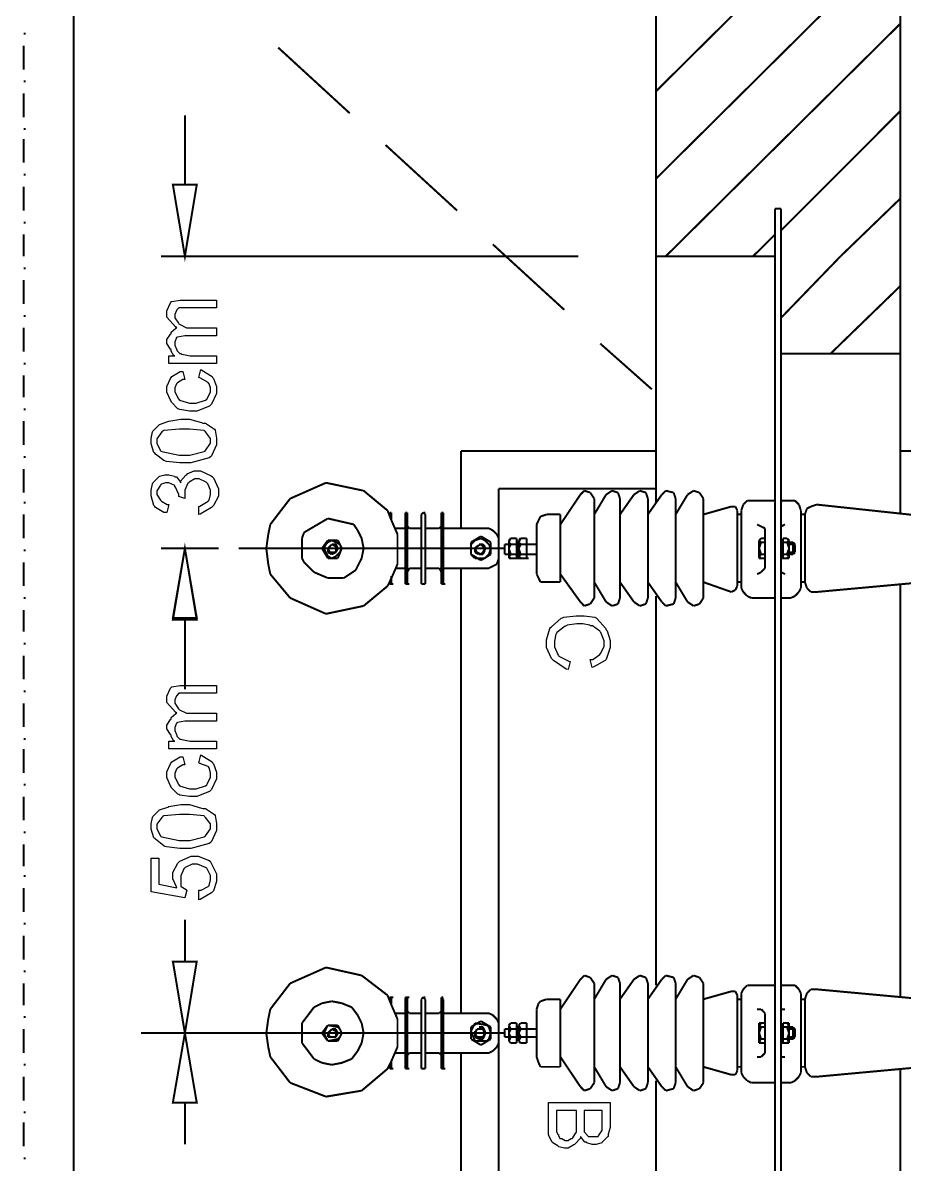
# Model space of a CAD drawing. Header units: metres. Extents: x 3290 to 4536, y 1562 to 1983.
# Drawn here: x 4113.22 to 4124.91, y 1714.1 to 1729.22 of the extents above; entities that cross this region are included whole.
import ezdxf

# ---------------------------------------------------------------- set-up
doc = ezdxf.new("R2010")
doc.units = ezdxf.units.M
for name, color, linetype in [('C00-00-00-BLACK', 7, 'Continuous'), ('C00-00-FF', 5, 'Continuous'), ('C00-7E-FF', 150, 'Continuous'), ('CFF-00-00', 1, 'Continuous'), ('CFF-7E-00', 30, 'Continuous')]:
    doc.layers.add(name, color=color, linetype=linetype)

msp = doc.modelspace()

# ---------------------------------------------------------------- linework, layer by layer
at = {"layer": 'C00-00-00-BLACK', "const_width": 0.0263}
for points in [[(4113.897, 1667.761), (4113.897, 1743.505)], [(4121.616, 1722.865), (4121.616, 1735.792)], [(4124.854, 1732.554), (4124.854, 1722.734)], [(4121.616, 1728.315), (4124.854, 1731.527)], [(4121.616, 1727.156), (4124.854, 1730.369)], [(4121.747, 1726.13), (4124.854, 1729.21)], [(4113.238, 1729.079), (4113.264, 1729.079)], [(4113.238, 1728.604), (4113.238, 1728.921)], [(4113.238, 1728.446), (4113.264, 1728.446)], [(4113.238, 1727.973), (4113.238, 1728.288)], [(4123.275, 1726.473), (4124.854, 1728.052)], [(4113.238, 1727.815), (4113.264, 1727.815)], [(4113.238, 1727.368), (4113.238, 1727.684)], [(4113.238, 1727.209), (4113.264, 1727.209)], [(4113.238, 1726.735), (4113.238, 1727.051)], [(4124.064, 1726.13), (4124.854, 1726.893)], [(4123.196, 1726.761), (4123.196, 1704.884)], [(4123.196, 1726.761), (4123.275, 1726.761)], [(4123.275, 1726.761), (4123.275, 1704.884)], [(4113.238, 1726.577), (4113.264, 1726.577)], [(4113.238, 1726.13), (4113.238, 1726.42)], [(4122.905, 1726.13), (4123.196, 1726.42)], [(4121.616, 1726.13), (4123.196, 1726.13)], [(4123.275, 1725.314), (4124.064, 1726.13)], [(4113.238, 1725.971), (4113.264, 1725.971)], [(4113.238, 1725.498), (4113.238, 1725.814)], [(4123.932, 1724.84), (4124.854, 1725.734)], [(4113.238, 1725.34), (4113.264, 1725.34)], [(4113.238, 1724.867), (4113.238, 1725.182)], [(4124.854, 1724.84), (4123.275, 1724.84)], [(4113.238, 1724.707), (4113.264, 1724.707)], [(4113.238, 1724.26), (4113.238, 1724.55)], [(4113.238, 1724.103), (4113.264, 1724.103)], [(4113.238, 1723.629), (4113.238, 1723.945)], [(4121.616, 1723.549), (4119.034, 1723.549)], [(4119.034, 1722.524), (4119.034, 1723.549)], [(4125.408, 1723.549), (4124.854, 1723.549)], [(4113.238, 1723.47), (4113.264, 1723.47)], [(4113.238, 1722.997), (4113.238, 1723.312)], [(4117.243, 1723.128), (4116.768, 1722.918)], [(4117.742, 1723.023), (4117.243, 1723.128)], [(4119.533, 1708.597), (4119.533, 1723.049)], [(4121.616, 1723.049), (4119.533, 1723.049)], [(4116.768, 1722.918), (4116.505, 1722.576)], [(4118.059, 1722.76), (4117.742, 1723.023)], [(4120.615, 1722.971), (4120.35, 1722.576)], [(4120.667, 1723.023), (4120.615, 1722.971)], [(4120.746, 1722.997), (4120.667, 1723.023)], [(4120.799, 1722.918), (4120.746, 1722.997)], [(4120.956, 1722.971), (4120.799, 1722.708)], [(4120.799, 1721.602), (4120.799, 1722.918)], [(4121.035, 1723.023), (4120.956, 1722.971)], [(4121.114, 1722.997), (4121.035, 1723.023)], [(4121.14, 1722.918), (4121.114, 1722.997)], [(4121.325, 1722.971), (4121.14, 1722.708)], [(4121.14, 1721.602), (4121.14, 1722.918)], [(4121.403, 1723.023), (4121.325, 1722.971)], [(4121.484, 1722.997), (4121.403, 1723.023)], [(4121.51, 1722.918), (4121.484, 1722.997)], [(4121.694, 1722.971), (4121.51, 1722.708)], [(4121.51, 1721.602), (4121.51, 1722.918)], [(4121.747, 1723.023), (4121.694, 1722.971)], [(4121.852, 1722.997), (4121.747, 1723.023)], [(4121.878, 1722.918), (4121.852, 1722.997)], [(4122.036, 1722.971), (4121.878, 1722.708)], [(4121.878, 1721.602), (4121.878, 1722.918)], [(4122.115, 1723.023), (4122.036, 1722.971)], [(4122.194, 1722.997), (4122.115, 1723.023)], [(4122.246, 1722.918), (4122.194, 1722.997)], [(4122.246, 1721.602), (4122.246, 1722.918)], [(4113.238, 1722.865), (4113.264, 1722.865)], [(4118.111, 1722.629), (4118.059, 1722.76)], [(4122.246, 1722.708), (4122.616, 1722.813)], [(4122.669, 1722.813), (4122.616, 1722.813)], [(4122.695, 1722.76), (4122.669, 1722.813)], [(4122.695, 1721.759), (4122.695, 1722.76)], [(4122.774, 1722.839), (4122.748, 1722.76)], [(4122.748, 1721.733), (4122.748, 1722.76)], [(4122.827, 1722.892), (4122.774, 1722.839)], [(4122.879, 1722.892), (4122.827, 1722.892)], [(4122.879, 1722.892), (4123.196, 1722.892)], [(4123.275, 1722.892), (4123.407, 1722.892)], [(4123.459, 1722.892), (4123.407, 1722.892)], [(4123.512, 1722.839), (4123.459, 1722.892)], [(4123.538, 1722.76), (4123.512, 1722.839)], [(4123.538, 1721.733), (4123.538, 1722.76)], [(4123.617, 1722.786), (4123.591, 1722.708)], [(4123.67, 1722.813), (4123.617, 1722.786)], [(4123.748, 1722.839), (4123.67, 1722.813)], [(4125.461, 1722.655), (4123.748, 1722.839)], [(4113.238, 1722.392), (4113.238, 1722.708)], [(4117.268, 1722.655), (4116.953, 1722.47)], [(4117.611, 1722.576), (4117.268, 1722.655)], [(4118.111, 1722.734), (4118.086, 1722.734)], [(4118.086, 1722.734), (4118.086, 1722.708)], [(4118.086, 1722.708), (4118.086, 1722.681)], [(4118.111, 1722.708), (4118.111, 1722.734)], [(4118.111, 1722.708), (4118.111, 1722.629)], [(4118.191, 1722.445), (4118.111, 1722.629)], [(4118.322, 1722.734), (4118.296, 1722.734)], [(4118.296, 1722.734), (4118.296, 1722.708)], [(4118.296, 1722.708), (4118.296, 1721.786)], [(4118.322, 1722.708), (4118.322, 1722.734)], [(4118.322, 1722.708), (4118.322, 1721.786)], [(4118.533, 1722.734), (4118.506, 1722.708)], [(4118.506, 1722.708), (4118.506, 1721.786)], [(4118.559, 1722.708), (4118.533, 1722.734)], [(4118.533, 1722.734), (4118.559, 1722.734)], [(4118.559, 1722.708), (4118.559, 1721.786)], [(4118.797, 1722.734), (4118.771, 1722.734)], [(4118.771, 1722.734), (4118.771, 1722.708)], [(4118.771, 1722.708), (4118.771, 1721.786)], [(4118.797, 1722.708), (4118.797, 1722.734)], [(4118.797, 1722.708), (4118.797, 1721.786)], [(4120.061, 1722.629), (4120.035, 1722.576)], [(4120.087, 1722.681), (4120.061, 1722.629)], [(4120.166, 1722.708), (4120.087, 1722.681)], [(4120.35, 1722.708), (4120.166, 1722.708)], [(4120.35, 1721.811), (4120.35, 1722.708)], [(4122.748, 1722.708), (4122.695, 1722.708)], [(4123.591, 1722.708), (4123.538, 1722.708)], [(4123.591, 1721.811), (4123.591, 1722.708)], [(4116.478, 1722.445), (4116.452, 1722.259)], [(4116.505, 1722.576), (4116.478, 1722.445)], [(4116.953, 1722.47), (4116.925, 1722.392)], [(4117.663, 1722.497), (4117.611, 1722.576)], [(4117.716, 1722.392), (4117.663, 1722.497)], [(4118.165, 1722.524), (4118.296, 1722.524)], [(4118.191, 1722.259), (4118.191, 1722.445)], [(4118.296, 1722.524), (4118.296, 1722.549)], [(4118.322, 1722.549), (4118.349, 1722.524)], [(4118.349, 1722.524), (4118.48, 1722.524)], [(4118.48, 1722.524), (4118.506, 1722.524)], [(4118.506, 1722.524), (4118.506, 1722.549)], [(4118.559, 1722.549), (4118.559, 1722.524)], [(4118.559, 1722.524), (4118.585, 1722.524)], [(4118.585, 1722.524), (4118.717, 1722.524)], [(4118.717, 1722.524), (4118.745, 1722.524)], [(4118.745, 1722.524), (4118.771, 1722.549)], [(4118.797, 1722.549), (4118.797, 1722.524)], [(4118.797, 1722.524), (4119.402, 1722.524)], [(4119.454, 1722.497), (4119.402, 1722.524)], [(4119.507, 1722.445), (4119.454, 1722.497)], [(4119.533, 1722.392), (4119.507, 1722.445)], [(4120.035, 1721.917), (4120.035, 1722.576)], [(4123.011, 1722.549), (4122.958, 1722.576)], [(4123.063, 1722.524), (4123.011, 1722.549)], [(4123.063, 1722.445), (4123.063, 1722.524)], [(4123.063, 1722.445), (4123.063, 1722.049)], [(4123.328, 1722.576), (4123.275, 1722.549)], [(4116.925, 1722.392), (4116.925, 1722.259)], [(4117.268, 1722.365), (4117.19, 1722.259)], [(4117.243, 1722.313), (4117.216, 1722.259)], [(4117.268, 1722.34), (4117.243, 1722.313)], [(4117.321, 1722.365), (4117.268, 1722.34)], [(4117.4, 1722.365), (4117.268, 1722.365)], [(4117.321, 1722.313), (4117.295, 1722.285)], [(4117.374, 1722.34), (4117.321, 1722.365)], [(4117.374, 1722.313), (4117.321, 1722.313)], [(4117.374, 1722.285), (4117.321, 1722.313)], [(4117.427, 1722.313), (4117.374, 1722.34)], [(4117.4, 1722.259), (4117.374, 1722.313)], [(4117.453, 1722.259), (4117.4, 1722.365)], [(4117.453, 1722.259), (4117.427, 1722.313)], [(4117.742, 1722.259), (4117.716, 1722.392)], [(4119.297, 1722.419), (4119.165, 1722.34)], [(4119.218, 1722.365), (4119.165, 1722.313)], [(4119.165, 1722.34), (4119.165, 1722.18)], [(4119.165, 1722.313), (4119.165, 1722.259)], [(4119.297, 1722.392), (4119.218, 1722.365)], [(4119.297, 1722.313), (4119.244, 1722.285)], [(4119.323, 1722.313), (4119.27, 1722.313)], [(4119.428, 1722.34), (4119.297, 1722.419)], [(4119.349, 1722.365), (4119.297, 1722.392)], [(4119.323, 1722.285), (4119.297, 1722.313)], [(4119.349, 1722.285), (4119.323, 1722.313)], [(4119.402, 1722.313), (4119.349, 1722.365)], [(4119.428, 1722.259), (4119.402, 1722.313)], [(4119.428, 1722.18), (4119.428, 1722.34)], [(4119.533, 1722.392), (4119.533, 1722.127)], [(4119.667, 1722.313), (4119.612, 1722.313)], [(4119.612, 1722.18), (4119.612, 1722.313)], [(4119.612, 1722.18), (4119.612, 1722.313)], [(4119.692, 1722.392), (4119.667, 1722.34)], [(4119.692, 1722.392), (4119.667, 1722.365)], [(4119.667, 1722.365), (4119.667, 1722.127)], [(4119.667, 1722.34), (4119.692, 1722.313)], [(4119.692, 1722.313), (4119.667, 1722.259)], [(4119.692, 1722.392), (4119.772, 1722.392)], [(4119.772, 1722.313), (4119.692, 1722.313)], [(4119.772, 1722.34), (4119.772, 1722.392)], [(4119.772, 1722.392), (4119.772, 1722.365)], [(4119.772, 1722.365), (4119.772, 1722.127)], [(4119.772, 1722.313), (4119.772, 1722.34)], [(4119.798, 1722.313), (4119.772, 1722.313)], [(4119.772, 1722.259), (4119.772, 1722.313)], [(4119.824, 1722.392), (4119.798, 1722.34)], [(4119.824, 1722.392), (4119.798, 1722.365)], [(4119.798, 1722.365), (4119.798, 1722.127)], [(4119.798, 1722.34), (4119.824, 1722.313)], [(4119.824, 1722.313), (4119.798, 1722.259)], [(4119.824, 1722.392), (4119.903, 1722.392)], [(4119.903, 1722.313), (4119.824, 1722.313)], [(4119.903, 1722.34), (4119.903, 1722.392)], [(4119.903, 1722.392), (4119.903, 1722.365)], [(4119.903, 1722.365), (4119.903, 1722.127)], [(4119.903, 1722.313), (4119.903, 1722.34)], [(4119.903, 1722.259), (4119.903, 1722.313)], [(4120.035, 1722.313), (4119.903, 1722.313)], [(4122.984, 1722.365), (4123.011, 1722.392)], [(4123.011, 1722.392), (4122.984, 1722.365)], [(4122.984, 1722.365), (4122.984, 1722.127)], [(4122.984, 1722.365), (4123.011, 1722.34)], [(4123.011, 1722.34), (4122.984, 1722.259)], [(4123.011, 1722.392), (4123.063, 1722.392)], [(4123.011, 1722.34), (4123.063, 1722.34)], [(4123.275, 1722.365), (4123.302, 1722.365)], [(4123.302, 1722.365), (4123.302, 1722.392)], [(4123.354, 1722.392), (4123.302, 1722.392)], [(4123.302, 1722.392), (4123.302, 1722.365)], [(4123.302, 1722.127), (4123.302, 1722.365)], [(4123.302, 1722.365), (4123.302, 1722.34)], [(4123.302, 1722.34), (4123.302, 1722.259)], [(4123.302, 1722.34), (4123.354, 1722.34)], [(4123.381, 1722.365), (4123.354, 1722.392)], [(4123.381, 1722.365), (4123.354, 1722.392)], [(4123.354, 1722.34), (4123.381, 1722.365)], [(4123.381, 1722.259), (4123.354, 1722.34)], [(4123.381, 1722.127), (4123.381, 1722.365)], [(4123.433, 1722.34), (4123.381, 1722.34)], [(4123.381, 1722.313), (4123.433, 1722.313)], [(4123.433, 1722.34), (4123.433, 1722.18)], [(4123.459, 1722.313), (4123.433, 1722.34)], [(4123.459, 1722.313), (4123.459, 1722.206)], [(4113.238, 1722.232), (4113.264, 1722.232)], [(4116.452, 1722.259), (4116.478, 1722.049)], [(4116.925, 1722.259), (4116.925, 1722.127)], [(4117.19, 1722.259), (4117.268, 1722.127)], [(4117.216, 1722.259), (4117.243, 1722.206)], [(4117.243, 1722.206), (4117.268, 1722.154)], [(4117.295, 1722.285), (4117.268, 1722.259)], [(4117.268, 1722.259), (4117.268, 1722.206)], [(4117.268, 1722.259), (4117.295, 1722.206)], [(4117.268, 1722.206), (4117.321, 1722.18)], [(4117.268, 1722.154), (4117.321, 1722.127)], [(4117.295, 1722.206), (4117.321, 1722.206)], [(4117.321, 1722.18), (4117.374, 1722.206)], [(4117.321, 1722.206), (4117.374, 1722.206)], [(4117.321, 1722.127), (4117.374, 1722.154)], [(4117.374, 1722.259), (4117.374, 1722.285)], [(4117.374, 1722.206), (4117.4, 1722.259)], [(4117.374, 1722.206), (4117.374, 1722.259)], [(4117.374, 1722.154), (4117.427, 1722.206)], [(4117.4, 1722.127), (4117.453, 1722.259)], [(4117.427, 1722.206), (4117.453, 1722.259)], [(4117.716, 1722.127), (4117.742, 1722.259)], [(4118.191, 1722.049), (4118.191, 1722.259)], [(4119.165, 1722.259), (4119.165, 1722.18)], [(4119.165, 1722.18), (4119.218, 1722.127)], [(4119.165, 1722.18), (4119.297, 1722.101)], [(4119.244, 1722.285), (4119.218, 1722.259)], [(4119.218, 1722.259), (4119.218, 1722.206)], [(4119.218, 1722.259), (4119.244, 1722.206)], [(4119.218, 1722.206), (4119.27, 1722.18)], [(4119.244, 1722.206), (4119.297, 1722.18)], [(4119.27, 1722.18), (4119.323, 1722.18)], [(4119.297, 1722.18), (4119.323, 1722.206)], [(4119.297, 1722.101), (4119.428, 1722.18)], [(4119.349, 1722.259), (4119.323, 1722.285)], [(4119.323, 1722.206), (4119.349, 1722.259)], [(4119.323, 1722.18), (4119.349, 1722.232)], [(4119.349, 1722.232), (4119.349, 1722.285)], [(4119.349, 1722.127), (4119.402, 1722.18)], [(4119.402, 1722.18), (4119.428, 1722.259)], [(4119.667, 1722.18), (4119.612, 1722.18)], [(4119.667, 1722.259), (4119.692, 1722.18)], [(4119.692, 1722.18), (4119.667, 1722.154)], [(4119.667, 1722.154), (4119.692, 1722.127)], [(4119.772, 1722.18), (4119.692, 1722.18)], [(4119.772, 1722.18), (4119.772, 1722.259)], [(4119.772, 1722.154), (4119.772, 1722.18)], [(4119.798, 1722.18), (4119.772, 1722.18)], [(4119.772, 1722.127), (4119.772, 1722.154)], [(4119.798, 1722.259), (4119.824, 1722.18)], [(4119.824, 1722.18), (4119.798, 1722.154)], [(4119.798, 1722.154), (4119.824, 1722.127)], [(4119.824, 1722.18), (4119.903, 1722.18)], [(4119.903, 1722.18), (4119.903, 1722.259)], [(4119.903, 1722.154), (4119.903, 1722.18)], [(4120.035, 1722.18), (4119.903, 1722.18)], [(4119.903, 1722.127), (4119.903, 1722.154)], [(4122.984, 1722.259), (4123.011, 1722.18)], [(4123.011, 1722.18), (4122.984, 1722.154)], [(4122.984, 1722.154), (4123.011, 1722.127)], [(4123.011, 1722.18), (4123.063, 1722.18)], [(4123.302, 1722.259), (4123.302, 1722.18)], [(4123.302, 1722.18), (4123.302, 1722.154)], [(4123.302, 1722.18), (4123.354, 1722.18)], [(4123.302, 1722.154), (4123.302, 1722.127)], [(4123.354, 1722.18), (4123.381, 1722.259)], [(4123.381, 1722.154), (4123.354, 1722.18)], [(4123.354, 1722.127), (4123.381, 1722.154)], [(4123.381, 1722.206), (4123.433, 1722.206)], [(4123.381, 1722.18), (4123.433, 1722.18)], [(4123.433, 1722.18), (4123.459, 1722.206)], [(4113.238, 1721.759), (4113.238, 1722.075)], [(4116.478, 1722.049), (4116.505, 1721.917)], [(4116.925, 1722.127), (4116.953, 1722.075)], [(4116.953, 1722.075), (4117.084, 1721.944)], [(4117.268, 1722.127), (4117.4, 1722.127)], [(4117.637, 1721.97), (4117.663, 1722.022)], [(4117.663, 1722.022), (4117.716, 1722.127)], [(4118.111, 1721.865), (4118.191, 1722.049)], [(4118.165, 1721.996), (4118.27, 1721.996)], [(4118.296, 1721.996), (4118.27, 1721.996)], [(4118.296, 1721.944), (4118.296, 1721.996)], [(4118.349, 1721.996), (4118.322, 1721.944)], [(4118.375, 1721.996), (4118.349, 1721.996)], [(4118.375, 1721.996), (4118.48, 1721.996)], [(4118.506, 1721.996), (4118.48, 1721.996)], [(4118.506, 1721.944), (4118.506, 1721.996)], [(4118.585, 1721.996), (4118.559, 1721.996)], [(4118.559, 1721.996), (4118.559, 1721.944)], [(4118.585, 1721.996), (4118.717, 1721.996)], [(4118.745, 1721.996), (4118.717, 1721.996)], [(4118.771, 1721.944), (4118.745, 1721.996)], [(4118.824, 1721.996), (4118.797, 1721.996)], [(4118.797, 1721.996), (4118.797, 1721.944)], [(4118.824, 1721.996), (4119.402, 1721.996)], [(4119.034, 1716.099), (4119.034, 1721.996)], [(4119.218, 1722.127), (4119.297, 1722.127)], [(4119.297, 1722.127), (4119.349, 1722.127)], [(4119.402, 1721.996), (4119.454, 1722.022)], [(4119.454, 1722.022), (4119.507, 1722.049)], [(4119.507, 1722.049), (4119.533, 1722.127)], [(4119.692, 1722.127), (4119.667, 1722.127)], [(4119.772, 1722.127), (4119.692, 1722.127)], [(4119.772, 1722.127), (4119.798, 1722.127)], [(4119.824, 1722.127), (4119.798, 1722.127)], [(4119.903, 1722.127), (4119.824, 1722.127)], [(4119.903, 1722.127), (4119.929, 1722.127)], [(4123.011, 1722.127), (4122.984, 1722.127)], [(4123.063, 1722.127), (4123.011, 1722.127)], [(4123.011, 1721.944), (4123.063, 1721.996)], [(4123.063, 1721.996), (4123.063, 1722.049)], [(4123.275, 1722.127), (4123.302, 1722.127)], [(4123.302, 1722.127), (4123.328, 1722.127)], [(4123.354, 1722.127), (4123.302, 1722.127)], [(4123.381, 1722.127), (4123.354, 1722.127)], [(4116.505, 1721.917), (4116.768, 1721.602)], [(4117.084, 1721.944), (4117.268, 1721.865)], [(4117.268, 1721.865), (4117.479, 1721.865)], [(4117.479, 1721.865), (4117.637, 1721.97)], [(4118.059, 1721.759), (4118.111, 1721.865)], [(4118.111, 1721.891), (4118.111, 1721.786)], [(4120.035, 1721.917), (4120.061, 1721.865)], [(4120.061, 1721.865), (4120.087, 1721.811)], [(4120.615, 1721.549), (4120.35, 1721.917)], [(4122.958, 1721.917), (4123.011, 1721.944)], [(4123.275, 1721.944), (4123.328, 1721.917)], [(4125.461, 1721.838), (4123.748, 1721.681)], [(4117.742, 1721.496), (4118.059, 1721.759)], [(4118.086, 1721.811), (4118.086, 1721.786)], [(4118.086, 1721.786), (4118.111, 1721.786)], [(4118.086, 1721.786), (4118.111, 1721.786)], [(4118.111, 1721.786), (4118.138, 1721.786)], [(4118.296, 1721.786), (4118.322, 1721.786)], [(4118.296, 1721.786), (4118.322, 1721.786)], [(4118.322, 1721.786), (4118.349, 1721.786)], [(4118.506, 1721.786), (4118.533, 1721.786)], [(4118.533, 1721.786), (4118.559, 1721.786)], [(4118.533, 1721.786), (4118.559, 1721.786)], [(4118.771, 1721.786), (4118.797, 1721.786)], [(4118.771, 1721.786), (4118.797, 1721.786)], [(4118.797, 1721.786), (4118.824, 1721.786)], [(4120.087, 1721.811), (4120.166, 1721.811)], [(4120.166, 1721.811), (4120.35, 1721.811)], [(4120.956, 1721.549), (4120.799, 1721.811)], [(4121.14, 1721.811), (4121.325, 1721.549)], [(4121.694, 1721.549), (4121.51, 1721.811)], [(4122.036, 1721.549), (4121.878, 1721.811)], [(4122.246, 1721.811), (4122.616, 1721.681)], [(4122.616, 1721.681), (4122.669, 1721.707)], [(4122.669, 1721.707), (4122.695, 1721.759)], [(4122.748, 1721.811), (4122.695, 1721.811)], [(4122.748, 1721.733), (4122.774, 1721.681)], [(4123.512, 1721.681), (4123.538, 1721.733)], [(4123.591, 1721.811), (4123.538, 1721.811)], [(4123.591, 1721.811), (4123.617, 1721.733)], [(4123.617, 1721.733), (4123.67, 1721.681)], [(4124.854, 1716.31), (4124.854, 1721.786)], [(4124.854, 1721.786), (4124.854, 1716.31)], [(4113.238, 1721.602), (4113.264, 1721.602)], [(4116.768, 1721.602), (4117.243, 1721.391)], [(4120.615, 1721.549), (4120.667, 1721.496)], [(4120.746, 1721.522), (4120.799, 1721.602)], [(4120.956, 1721.549), (4121.035, 1721.496)], [(4121.114, 1721.522), (4121.14, 1721.602)], [(4121.325, 1721.549), (4121.403, 1721.496)], [(4121.484, 1721.522), (4121.51, 1721.602)], [(4121.616, 1716.469), (4121.616, 1721.627)], [(4121.694, 1721.549), (4121.747, 1721.496)], [(4121.852, 1721.522), (4121.878, 1721.602)], [(4122.036, 1721.549), (4122.115, 1721.496)], [(4122.194, 1721.522), (4122.246, 1721.602)], [(4122.774, 1721.681), (4122.827, 1721.627)], [(4122.827, 1721.627), (4122.879, 1721.602)], [(4122.879, 1721.602), (4123.196, 1721.602)], [(4123.275, 1721.602), (4123.407, 1721.602)], [(4123.407, 1721.602), (4123.459, 1721.627)], [(4123.459, 1721.627), (4123.512, 1721.681)], [(4123.67, 1721.681), (4123.748, 1721.681)], [(4113.238, 1721.154), (4113.238, 1721.444)], [(4117.243, 1721.391), (4117.742, 1721.496)], [(4120.667, 1721.496), (4120.746, 1721.522)], [(4121.035, 1721.496), (4121.114, 1721.522)], [(4121.403, 1721.496), (4121.484, 1721.522)], [(4121.747, 1721.496), (4121.852, 1721.522)], [(4122.115, 1721.496), (4122.194, 1721.522)], [(4113.238, 1720.995), (4113.264, 1720.995)], [(4113.238, 1720.522), (4113.238, 1720.837)], [(4113.238, 1720.364), (4113.264, 1720.364)], [(4113.238, 1719.891), (4113.238, 1720.207)], [(4113.238, 1719.732), (4113.264, 1719.732)], [(4113.238, 1719.284), (4113.238, 1719.6)], [(4113.238, 1719.127), (4113.264, 1719.127)], [(4113.238, 1718.653), (4113.238, 1718.969)], [(4113.238, 1718.494), (4113.264, 1718.494)], [(4113.238, 1718.047), (4113.238, 1718.337)], [(4113.238, 1717.916), (4113.264, 1717.916)], [(4113.238, 1717.442), (4113.238, 1717.758)], [(4113.238, 1717.285), (4113.264, 1717.285)], [(4113.238, 1716.81), (4113.238, 1717.126)], [(4117.243, 1716.705), (4116.768, 1716.494)], [(4117.716, 1716.599), (4117.243, 1716.705)], [(4113.238, 1716.652), (4113.264, 1716.652)], [(4118.059, 1716.336), (4117.716, 1716.599)], [(4120.615, 1716.547), (4120.35, 1716.152)], [(4120.667, 1716.599), (4120.615, 1716.547)], [(4120.746, 1716.572), (4120.667, 1716.599)], [(4120.799, 1716.494), (4120.746, 1716.572)], [(4120.956, 1716.547), (4120.799, 1716.284)], [(4121.035, 1716.599), (4120.956, 1716.547)], [(4121.114, 1716.572), (4121.035, 1716.599)], [(4121.14, 1716.494), (4121.114, 1716.572)], [(4121.325, 1716.547), (4121.14, 1716.284)], [(4121.403, 1716.599), (4121.325, 1716.547)], [(4121.484, 1716.572), (4121.403, 1716.599)], [(4121.51, 1716.494), (4121.484, 1716.572)], [(4121.694, 1716.547), (4121.51, 1716.284)], [(4121.747, 1716.599), (4121.694, 1716.547)], [(4121.852, 1716.572), (4121.747, 1716.599)], [(4121.878, 1716.494), (4121.852, 1716.572)], [(4122.036, 1716.547), (4121.878, 1716.284)], [(4122.115, 1716.599), (4122.036, 1716.547)], [(4122.194, 1716.572), (4122.115, 1716.599)], [(4122.246, 1716.494), (4122.194, 1716.572)], [(4113.238, 1716.205), (4113.238, 1716.494)], [(4116.768, 1716.494), (4116.505, 1716.152)], [(4120.799, 1715.177), (4120.799, 1716.494)], [(4121.14, 1715.177), (4121.14, 1716.494)], [(4121.51, 1715.177), (4121.51, 1716.494)], [(4121.878, 1715.177), (4121.878, 1716.494)], [(4122.246, 1715.177), (4122.246, 1716.494)], [(4122.774, 1716.415), (4122.748, 1716.363)], [(4122.827, 1716.469), (4122.774, 1716.415)], [(4122.879, 1716.469), (4122.827, 1716.469)], [(4122.879, 1716.469), (4123.196, 1716.469)], [(4123.275, 1716.469), (4123.407, 1716.469)], [(4123.459, 1716.469), (4123.407, 1716.469)], [(4123.512, 1716.415), (4123.459, 1716.469)], [(4123.538, 1716.363), (4123.512, 1716.415)], [(4123.67, 1716.415), (4123.617, 1716.363)], [(4123.748, 1716.415), (4123.67, 1716.415)], [(4125.461, 1716.257), (4123.748, 1716.415)], [(4117.321, 1716.257), (4117.19, 1716.231)], [(4117.453, 1716.231), (4117.321, 1716.257)], [(4118.111, 1716.205), (4118.059, 1716.336)], [(4118.111, 1716.31), (4118.086, 1716.31)], [(4118.086, 1716.31), (4118.086, 1716.284)], [(4118.086, 1716.284), (4118.086, 1716.257)], [(4118.111, 1716.284), (4118.111, 1716.31)], [(4118.111, 1716.31), (4118.138, 1716.31)], [(4118.111, 1716.284), (4118.111, 1716.205)], [(4118.322, 1716.31), (4118.296, 1716.31)], [(4118.296, 1716.31), (4118.296, 1716.284)], [(4118.296, 1716.284), (4118.296, 1715.362)], [(4118.322, 1716.284), (4118.322, 1716.31)], [(4118.322, 1716.31), (4118.349, 1716.31)], [(4118.322, 1716.284), (4118.322, 1715.362)], [(4118.533, 1716.31), (4118.506, 1716.284)], [(4118.506, 1716.284), (4118.506, 1715.362)], [(4118.559, 1716.284), (4118.533, 1716.31)], [(4118.533, 1716.31), (4118.559, 1716.31)], [(4118.559, 1716.284), (4118.559, 1715.362)], [(4118.797, 1716.284), (4118.771, 1716.31)], [(4118.771, 1716.31), (4118.797, 1716.31)], [(4118.771, 1716.31), (4118.771, 1716.284)], [(4118.771, 1716.284), (4118.771, 1715.362)], [(4118.797, 1716.284), (4118.797, 1715.362)], [(4120.087, 1716.257), (4120.061, 1716.231)], [(4120.166, 1716.284), (4120.087, 1716.257)], [(4120.35, 1716.284), (4120.166, 1716.284)], [(4120.35, 1715.388), (4120.35, 1716.284)], [(4122.246, 1716.284), (4122.616, 1716.388)], [(4122.669, 1716.388), (4122.616, 1716.388)], [(4122.695, 1716.336), (4122.669, 1716.388)], [(4122.695, 1715.336), (4122.695, 1716.336)], [(4122.748, 1716.284), (4122.695, 1716.284)], [(4122.748, 1715.31), (4122.748, 1716.363)], [(4123.538, 1715.31), (4123.538, 1716.363)], [(4123.591, 1716.284), (4123.538, 1716.284)], [(4123.617, 1716.363), (4123.591, 1716.284)], [(4123.591, 1715.388), (4123.591, 1716.284)], [(4116.505, 1716.152), (4116.478, 1716.021)], [(4117.084, 1716.178), (4117.006, 1716.074)], [(4117.19, 1716.231), (4117.084, 1716.178)], [(4117.584, 1716.178), (4117.453, 1716.231)], [(4117.663, 1716.074), (4117.584, 1716.178)], [(4118.191, 1716.021), (4118.111, 1716.205)], [(4118.165, 1716.099), (4118.27, 1716.099)], [(4118.27, 1716.099), (4118.296, 1716.099)], [(4118.296, 1716.099), (4118.296, 1716.126)], [(4118.322, 1716.126), (4118.349, 1716.099)], [(4118.349, 1716.099), (4118.375, 1716.099)], [(4118.375, 1716.099), (4118.48, 1716.099)], [(4118.48, 1716.099), (4118.506, 1716.099)], [(4118.506, 1716.099), (4118.506, 1716.126)], [(4118.559, 1716.126), (4118.559, 1716.099)], [(4118.559, 1716.099), (4118.585, 1716.099)], [(4118.585, 1716.099), (4118.717, 1716.099)], [(4118.717, 1716.099), (4118.745, 1716.099)], [(4118.745, 1716.099), (4118.771, 1716.126)], [(4118.797, 1716.126), (4118.797, 1716.099)], [(4118.797, 1716.099), (4118.824, 1716.099)], [(4118.824, 1716.099), (4119.402, 1716.099)], [(4119.454, 1716.074), (4119.402, 1716.099)], [(4120.061, 1716.231), (4120.035, 1716.152)], [(4120.035, 1715.52), (4120.035, 1716.152)], [(4123.011, 1716.152), (4122.958, 1716.152)], [(4123.063, 1716.099), (4123.011, 1716.152)], [(4123.063, 1716.021), (4123.063, 1716.099)], [(4123.328, 1716.152), (4123.275, 1716.152)], [(4113.238, 1716.047), (4113.264, 1716.047)], [(4116.478, 1716.021), (4116.452, 1715.835)], [(4117.006, 1716.074), (4116.925, 1715.967)], [(4116.925, 1715.967), (4116.925, 1715.835)], [(4117.268, 1715.94), (4117.19, 1715.835)], [(4117.268, 1715.94), (4117.216, 1715.835)], [(4117.4, 1715.915), (4117.268, 1715.94)], [(4117.4, 1715.94), (4117.268, 1715.94)], [(4117.453, 1715.835), (4117.4, 1715.94)], [(4117.716, 1715.967), (4117.663, 1716.074)], [(4117.742, 1715.835), (4117.716, 1715.967)], [(4118.191, 1715.835), (4118.191, 1716.021)], [(4119.297, 1715.993), (4119.165, 1715.915)], [(4119.218, 1715.967), (4119.165, 1715.861)], [(4119.376, 1715.94), (4119.218, 1715.967)], [(4119.428, 1715.915), (4119.297, 1715.993)], [(4119.402, 1715.915), (4119.376, 1715.94)], [(4119.507, 1716.021), (4119.454, 1716.074)], [(4119.533, 1715.967), (4119.507, 1716.021)], [(4119.533, 1715.704), (4119.533, 1715.967)], [(4119.692, 1715.967), (4119.667, 1715.94)], [(4119.692, 1715.967), (4119.667, 1715.94)], [(4119.667, 1715.94), (4119.692, 1715.888)], [(4119.667, 1715.94), (4119.667, 1715.729)], [(4119.692, 1715.967), (4119.772, 1715.967)], [(4119.772, 1715.94), (4119.772, 1715.967)], [(4119.772, 1715.967), (4119.772, 1715.94)], [(4119.772, 1715.888), (4119.772, 1715.94)], [(4119.772, 1715.94), (4119.772, 1715.729)], [(4119.824, 1715.967), (4119.798, 1715.94)], [(4119.824, 1715.967), (4119.798, 1715.94)], [(4119.798, 1715.94), (4119.824, 1715.888)], [(4119.798, 1715.94), (4119.798, 1715.729)], [(4119.824, 1715.967), (4119.903, 1715.967)], [(4119.903, 1715.94), (4119.903, 1715.967)], [(4119.903, 1715.967), (4119.903, 1715.94)], [(4119.903, 1715.888), (4119.903, 1715.94)], [(4119.903, 1715.94), (4119.903, 1715.729)], [(4123.011, 1715.967), (4122.984, 1715.94)], [(4123.011, 1715.967), (4122.984, 1715.967)], [(4122.984, 1715.967), (4122.984, 1715.704)], [(4122.984, 1715.94), (4123.011, 1715.915)], [(4123.063, 1715.967), (4123.011, 1715.967)], [(4123.063, 1716.021), (4123.063, 1715.651)], [(4123.275, 1715.94), (4123.302, 1715.94)], [(4123.302, 1715.967), (4123.302, 1715.94)], [(4123.302, 1715.967), (4123.354, 1715.967)], [(4123.302, 1715.967), (4123.328, 1715.967)], [(4123.302, 1715.704), (4123.302, 1715.967)], [(4123.302, 1715.94), (4123.302, 1715.915)], [(4123.381, 1715.94), (4123.354, 1715.967)], [(4123.354, 1715.967), (4123.381, 1715.967)], [(4123.354, 1715.915), (4123.381, 1715.94)], [(4123.381, 1715.704), (4123.381, 1715.967)], [(4113.238, 1715.572), (4113.238, 1715.888)], [(4116.452, 1715.835), (4116.478, 1715.651)], [(4116.925, 1715.835), (4116.925, 1715.704)], [(4117.19, 1715.835), (4117.268, 1715.729)], [(4117.216, 1715.835), (4117.268, 1715.729)], [(4117.295, 1715.861), (4117.268, 1715.835)], [(4117.268, 1715.835), (4117.268, 1715.783)], [(4117.268, 1715.835), (4117.295, 1715.783)], [(4117.321, 1715.888), (4117.295, 1715.861)], [(4117.374, 1715.888), (4117.321, 1715.888)], [(4117.374, 1715.861), (4117.321, 1715.888)], [(4117.4, 1715.835), (4117.374, 1715.888)], [(4117.374, 1715.835), (4117.374, 1715.861)], [(4117.374, 1715.783), (4117.4, 1715.835)], [(4117.374, 1715.783), (4117.374, 1715.835)], [(4117.427, 1715.888), (4117.4, 1715.915)], [(4117.4, 1715.729), (4117.453, 1715.835)], [(4117.453, 1715.835), (4117.427, 1715.888)], [(4117.427, 1715.783), (4117.453, 1715.835)], [(4117.716, 1715.704), (4117.742, 1715.835)], [(4118.191, 1715.651), (4118.191, 1715.835)], [(4119.165, 1715.915), (4119.165, 1715.756)], [(4119.165, 1715.861), (4119.218, 1715.729)], [(4119.244, 1715.888), (4119.218, 1715.835)], [(4119.218, 1715.861), (4119.218, 1715.783)], [(4119.218, 1715.835), (4119.244, 1715.783)], [(4119.297, 1715.888), (4119.244, 1715.888)], [(4119.323, 1715.915), (4119.27, 1715.915)], [(4119.323, 1715.888), (4119.297, 1715.888)], [(4119.349, 1715.861), (4119.323, 1715.915)], [(4119.349, 1715.835), (4119.323, 1715.888)], [(4119.323, 1715.783), (4119.349, 1715.835)], [(4119.323, 1715.756), (4119.349, 1715.809)], [(4119.349, 1715.809), (4119.349, 1715.861)], [(4119.428, 1715.835), (4119.402, 1715.915)], [(4119.402, 1715.756), (4119.428, 1715.835)], [(4119.428, 1715.756), (4119.428, 1715.915)], [(4119.667, 1715.888), (4119.612, 1715.888)], [(4119.612, 1715.783), (4119.612, 1715.888)], [(4119.612, 1715.783), (4119.612, 1715.888)], [(4119.692, 1715.888), (4119.667, 1715.835)], [(4119.667, 1715.835), (4119.692, 1715.783)], [(4119.772, 1715.888), (4119.692, 1715.888)], [(4119.798, 1715.888), (4119.772, 1715.888)], [(4119.772, 1715.835), (4119.772, 1715.888)], [(4119.772, 1715.783), (4119.772, 1715.835)], [(4119.824, 1715.888), (4119.798, 1715.835)], [(4119.798, 1715.835), (4119.824, 1715.783)], [(4119.903, 1715.888), (4119.824, 1715.888)], [(4119.903, 1715.835), (4119.903, 1715.888)], [(4120.035, 1715.888), (4119.903, 1715.888)], [(4119.903, 1715.783), (4119.903, 1715.835)], [(4123.011, 1715.915), (4122.984, 1715.835)], [(4122.984, 1715.835), (4123.011, 1715.756)], [(4123.011, 1715.915), (4123.063, 1715.915)], [(4123.302, 1715.915), (4123.354, 1715.915)], [(4123.302, 1715.915), (4123.302, 1715.835)], [(4123.302, 1715.835), (4123.302, 1715.756)], [(4123.381, 1715.835), (4123.354, 1715.915)], [(4123.354, 1715.756), (4123.381, 1715.835)], [(4123.381, 1715.915), (4123.433, 1715.915)], [(4123.381, 1715.888), (4123.433, 1715.888)], [(4123.433, 1715.915), (4123.459, 1715.888)], [(4123.433, 1715.756), (4123.433, 1715.915)], [(4123.459, 1715.888), (4123.459, 1715.783)], [(4116.478, 1715.651), (4116.505, 1715.52)], [(4116.925, 1715.704), (4117.006, 1715.598)], [(4117.268, 1715.783), (4117.321, 1715.783)], [(4117.268, 1715.729), (4117.4, 1715.756)], [(4117.268, 1715.729), (4117.4, 1715.729)], [(4117.295, 1715.783), (4117.321, 1715.783)], [(4117.321, 1715.783), (4117.374, 1715.783)], [(4117.321, 1715.783), (4117.374, 1715.783)], [(4117.4, 1715.756), (4117.427, 1715.783)], [(4117.663, 1715.598), (4117.716, 1715.704)], [(4118.111, 1715.467), (4118.191, 1715.651)], [(4119.165, 1715.756), (4119.297, 1715.677)], [(4119.218, 1715.783), (4119.27, 1715.756)], [(4119.218, 1715.729), (4119.376, 1715.729)], [(4119.244, 1715.783), (4119.297, 1715.783)], [(4119.27, 1715.756), (4119.323, 1715.756)], [(4119.297, 1715.783), (4119.323, 1715.783)], [(4119.297, 1715.677), (4119.428, 1715.756)], [(4119.376, 1715.729), (4119.402, 1715.756)], [(4119.454, 1715.598), (4119.507, 1715.651)], [(4119.507, 1715.651), (4119.533, 1715.704)], [(4119.667, 1715.783), (4119.612, 1715.783)], [(4119.692, 1715.783), (4119.667, 1715.729)], [(4119.667, 1715.729), (4119.692, 1715.704)], [(4119.692, 1715.704), (4119.667, 1715.729)], [(4119.772, 1715.783), (4119.692, 1715.783)], [(4119.692, 1715.704), (4119.772, 1715.704)], [(4119.798, 1715.783), (4119.772, 1715.783)], [(4119.772, 1715.729), (4119.772, 1715.783)], [(4119.772, 1715.704), (4119.772, 1715.729)], [(4119.772, 1715.729), (4119.772, 1715.704)], [(4119.824, 1715.783), (4119.798, 1715.729)], [(4119.798, 1715.729), (4119.824, 1715.704)], [(4119.824, 1715.704), (4119.798, 1715.729)], [(4119.903, 1715.783), (4119.824, 1715.783)], [(4119.903, 1715.704), (4119.824, 1715.704)], [(4119.903, 1715.729), (4119.903, 1715.783)], [(4120.035, 1715.783), (4119.903, 1715.783)], [(4119.903, 1715.704), (4119.903, 1715.729)], [(4119.903, 1715.729), (4119.903, 1715.704)], [(4123.011, 1715.756), (4122.984, 1715.729)], [(4122.984, 1715.729), (4123.011, 1715.704)], [(4123.011, 1715.704), (4122.984, 1715.704)], [(4123.011, 1715.756), (4123.063, 1715.756)], [(4123.063, 1715.704), (4123.011, 1715.704)], [(4123.063, 1715.572), (4123.063, 1715.651)], [(4123.302, 1715.704), (4123.275, 1715.704)], [(4123.302, 1715.756), (4123.354, 1715.756)], [(4123.302, 1715.756), (4123.302, 1715.729)], [(4123.302, 1715.729), (4123.302, 1715.704)], [(4123.302, 1715.704), (4123.354, 1715.704)], [(4123.302, 1715.704), (4123.328, 1715.704)], [(4123.381, 1715.729), (4123.354, 1715.756)], [(4123.354, 1715.704), (4123.381, 1715.729)], [(4123.354, 1715.704), (4123.381, 1715.704)], [(4123.381, 1715.783), (4123.433, 1715.783)], [(4123.381, 1715.756), (4123.433, 1715.756)], [(4123.459, 1715.783), (4123.433, 1715.756)], [(4116.505, 1715.52), (4116.768, 1715.177)], [(4117.006, 1715.598), (4117.084, 1715.493)], [(4117.084, 1715.493), (4117.19, 1715.441)], [(4117.453, 1715.441), (4117.584, 1715.493)], [(4117.584, 1715.493), (4117.663, 1715.598)], [(4118.165, 1715.572), (4118.27, 1715.572)], [(4118.296, 1715.572), (4118.27, 1715.572)], [(4118.296, 1715.546), (4118.296, 1715.572)], [(4118.349, 1715.572), (4118.322, 1715.546)], [(4118.375, 1715.572), (4118.349, 1715.572)], [(4118.375, 1715.572), (4118.48, 1715.572)], [(4118.506, 1715.572), (4118.48, 1715.572)], [(4118.506, 1715.546), (4118.506, 1715.572)], [(4118.585, 1715.572), (4118.559, 1715.572)], [(4118.559, 1715.572), (4118.559, 1715.546)], [(4118.585, 1715.572), (4118.717, 1715.572)], [(4118.745, 1715.572), (4118.717, 1715.572)], [(4118.771, 1715.546), (4118.745, 1715.572)], [(4118.824, 1715.572), (4118.797, 1715.572)], [(4118.797, 1715.572), (4118.797, 1715.546)], [(4118.824, 1715.572), (4119.402, 1715.572)], [(4119.034, 1709.648), (4119.034, 1715.572)], [(4119.402, 1715.572), (4119.454, 1715.598)], [(4120.035, 1715.52), (4120.061, 1715.441)], [(4120.615, 1715.125), (4120.35, 1715.52)], [(4122.958, 1715.52), (4123.011, 1715.52)], [(4123.011, 1715.52), (4123.063, 1715.572)], [(4123.275, 1715.52), (4123.328, 1715.52)], [(4113.238, 1715.415), (4113.264, 1715.415)], [(4117.19, 1715.441), (4117.321, 1715.415)], [(4117.321, 1715.415), (4117.453, 1715.441)], [(4117.716, 1715.072), (4118.059, 1715.362)], [(4118.059, 1715.362), (4118.111, 1715.467)], [(4118.086, 1715.415), (4118.086, 1715.362)], [(4118.086, 1715.362), (4118.111, 1715.362)], [(4118.111, 1715.467), (4118.111, 1715.362)], [(4118.111, 1715.362), (4118.138, 1715.362)], [(4118.296, 1715.362), (4118.322, 1715.362)], [(4118.322, 1715.362), (4118.349, 1715.362)], [(4118.506, 1715.362), (4118.533, 1715.362)], [(4118.533, 1715.362), (4118.559, 1715.362)], [(4118.533, 1715.362), (4118.559, 1715.362)], [(4118.533, 1715.362), (4118.559, 1715.362)], [(4118.771, 1715.362), (4118.797, 1715.362)], [(4118.771, 1715.362), (4118.797, 1715.362)], [(4118.797, 1715.362), (4118.824, 1715.362)], [(4120.061, 1715.441), (4120.087, 1715.388)], [(4120.087, 1715.388), (4120.166, 1715.388)], [(4120.35, 1715.388), (4120.166, 1715.388)], [(4120.956, 1715.125), (4120.799, 1715.388)], [(4121.325, 1715.125), (4121.14, 1715.388)], [(4121.694, 1715.125), (4121.51, 1715.388)], [(4122.036, 1715.125), (4121.878, 1715.388)], [(4122.246, 1715.388), (4122.616, 1715.283)], [(4122.669, 1715.283), (4122.695, 1715.336)], [(4122.748, 1715.388), (4122.695, 1715.388)], [(4123.591, 1715.388), (4123.538, 1715.388)], [(4123.591, 1715.388), (4123.617, 1715.31)], [(4125.461, 1715.415), (4123.748, 1715.257)], [(4124.854, 1709.86), (4124.854, 1715.362)], [(4113.238, 1714.941), (4113.238, 1715.257)], [(4121.616, 1710.018), (4121.616, 1715.204)], [(4122.616, 1715.283), (4122.669, 1715.283)], [(4122.748, 1715.31), (4122.774, 1715.257)], [(4122.774, 1715.257), (4122.827, 1715.204)], [(4122.827, 1715.204), (4122.879, 1715.177)], [(4123.407, 1715.177), (4123.459, 1715.204)], [(4123.459, 1715.204), (4123.512, 1715.257)], [(4123.512, 1715.257), (4123.538, 1715.31)], [(4123.617, 1715.31), (4123.67, 1715.257)], [(4123.67, 1715.257), (4123.748, 1715.257)], [(4116.768, 1715.177), (4117.243, 1714.993)], [(4117.243, 1714.993), (4117.716, 1715.072)], [(4120.615, 1715.125), (4120.667, 1715.072)], [(4120.667, 1715.072), (4120.746, 1715.099)], [(4120.746, 1715.099), (4120.799, 1715.177)], [(4120.956, 1715.125), (4121.035, 1715.072)], [(4121.035, 1715.072), (4121.114, 1715.099)], [(4121.114, 1715.099), (4121.14, 1715.177)], [(4121.325, 1715.125), (4121.403, 1715.072)], [(4121.403, 1715.072), (4121.484, 1715.099)], [(4121.484, 1715.099), (4121.51, 1715.177)], [(4121.694, 1715.125), (4121.747, 1715.072)], [(4121.747, 1715.072), (4121.852, 1715.099)], [(4121.852, 1715.099), (4121.878, 1715.177)], [(4122.036, 1715.125), (4122.115, 1715.072)], [(4122.115, 1715.072), (4122.194, 1715.099)], [(4122.194, 1715.099), (4122.246, 1715.177)], [(4122.879, 1715.177), (4123.196, 1715.177)], [(4123.275, 1715.177), (4123.407, 1715.177)], [(4113.238, 1714.783), (4113.264, 1714.783)], [(4113.238, 1714.334), (4113.238, 1714.651)], [(4113.238, 1714.177), (4113.264, 1714.177)]]:
    msp.add_lwpolyline(points, dxfattribs=at)
at = {"layer": 'C00-00-00-BLACK'}
for points in [[(4120.481, 1720.759), (4120.455, 1720.654), (4120.428, 1720.66), (4120.258, 1720.772), (4120.245, 1720.785), (4120.232, 1720.798), (4120.166, 1720.946), (4120.166, 1720.995), (4120.166, 1721.048), (4120.212, 1721.195), (4120.219, 1721.208), (4120.232, 1721.221), (4120.362, 1721.332), (4120.376, 1721.338), (4120.396, 1721.345), (4120.56, 1721.365), (4120.615, 1721.365), (4120.667, 1721.365), (4120.805, 1721.345), (4120.825, 1721.338), (4120.837, 1721.326), (4120.95, 1721.2), (4120.956, 1721.181), (4120.969, 1721.168), (4121.009, 1721.039), (4121.009, 1720.995), (4121.009, 1720.943), (4120.963, 1720.798), (4120.956, 1720.785), (4120.943, 1720.772), (4120.792, 1720.687), (4120.772, 1720.68), (4120.746, 1720.785), (4120.779, 1720.785), (4120.871, 1720.851), (4120.878, 1720.864), (4120.884, 1720.871), (4120.93, 1720.964), (4120.93, 1720.995), (4120.93, 1721.035), (4120.884, 1721.142), (4120.878, 1721.154), (4120.871, 1721.161), (4120.777, 1721.234), (4120.746, 1721.234), (4120.739, 1721.24), (4120.646, 1721.26), (4120.615, 1721.26), (4120.568, 1721.26), (4120.442, 1721.24), (4120.429, 1721.234), (4120.415, 1721.228), (4120.303, 1721.142), (4120.297, 1721.129), (4120.291, 1721.122), (4120.271, 1721.027), (4120.271, 1720.995), (4120.271, 1720.955), (4120.317, 1720.851), (4120.324, 1720.837), (4120.33, 1720.832), (4120.462, 1720.766), (4120.481, 1720.759)], [(4120.192, 1714.915), (4121.009, 1714.915), (4121.009, 1714.624), (4121.009, 1714.584), (4120.983, 1714.497), (4120.983, 1714.466), (4120.976, 1714.461), (4120.91, 1714.394), (4120.904, 1714.388), (4120.898, 1714.382), (4120.823, 1714.361), (4120.799, 1714.361), (4120.772, 1714.361), (4120.7, 1714.382), (4120.694, 1714.388), (4120.674, 1714.388), (4120.621, 1714.461), (4120.615, 1714.466), (4120.615, 1714.441), (4120.548, 1714.368), (4120.535, 1714.361), (4120.529, 1714.355), (4120.454, 1714.309), (4120.429, 1714.309), (4120.403, 1714.309), (4120.33, 1714.328), (4120.324, 1714.334), (4120.317, 1714.341), (4120.251, 1714.382), (4120.245, 1714.388), (4120.238, 1714.394), (4120.198, 1714.48), (4120.192, 1714.493), (4120.192, 1714.526), (4120.192, 1714.6), (4120.192, 1714.624), (4120.192, 1714.915)], [(4120.297, 1714.81), (4120.297, 1714.624), (4120.297, 1714.604), (4120.297, 1714.545), (4120.297, 1714.545), (4120.297, 1714.532), (4120.317, 1714.493), (4120.324, 1714.493), (4120.324, 1714.48), (4120.343, 1714.439), (4120.35, 1714.439), (4120.369, 1714.439), (4120.414, 1714.414), (4120.429, 1714.414), (4120.449, 1714.414), (4120.493, 1714.439), (4120.508, 1714.439), (4120.515, 1714.446), (4120.555, 1714.513), (4120.562, 1714.518), (4120.562, 1714.518), (4120.562, 1714.598), (4120.562, 1714.624), (4120.562, 1714.81), (4120.297, 1714.81)], [(4120.667, 1714.81), (4120.667, 1714.651), (4120.667, 1714.624), (4120.667, 1714.565), (4120.667, 1714.545), (4120.667, 1714.525), (4120.713, 1714.473), (4120.719, 1714.466), (4120.719, 1714.466), (4120.759, 1714.466), (4120.772, 1714.466), (4120.792, 1714.466), (4120.836, 1714.466), (4120.851, 1714.466), (4120.857, 1714.473), (4120.898, 1714.539), (4120.904, 1714.545), (4120.904, 1714.545), (4120.904, 1714.624), (4120.904, 1714.651), (4120.904, 1714.81), (4120.667, 1714.81)]]:
    msp.add_lwpolyline(points, close=True, dxfattribs=at)
at = {"layer": 'C00-00-FF', "const_width": 0.0263}
msp.add_lwpolyline([(4116.057, 1715.835), (4114.792, 1715.835)], dxfattribs=at)
msp.add_lwpolyline([(4116.057, 1715.835), (4114.792, 1715.835)], dxfattribs=at)
at = {"layer": 'C00-7E-FF', "const_width": 0.0263}
for points in [[(4115.373, 1727.077), (4115.373, 1727.999)], [(4120.588, 1726.13), (4115.055, 1726.13)], [(4115.557, 1722.259), (4115.055, 1722.259)], [(4115.819, 1722.259), (4115.055, 1722.259)], [(4115.373, 1721.338), (4115.373, 1720.391)], [(4115.373, 1721.313), (4115.373, 1720.759)], [(4115.373, 1716.783), (4115.373, 1717.337)], [(4115.108, 1715.835), (4115.055, 1715.835)], [(4115.108, 1715.835), (4115.055, 1715.835)], [(4115.373, 1714.915), (4115.373, 1714.361)]]:
    msp.add_lwpolyline(points, dxfattribs=at)
for points in [[(4115.214, 1727.077), (4115.53, 1727.077), (4115.373, 1726.13), (4115.214, 1727.077)], [(4115.214, 1721.313), (4115.53, 1721.313), (4115.373, 1722.259), (4115.214, 1721.313)], [(4115.214, 1721.338), (4115.53, 1721.338), (4115.373, 1722.259), (4115.214, 1721.338)], [(4115.214, 1716.783), (4115.53, 1716.783), (4115.373, 1715.835), (4115.214, 1716.783)], [(4115.214, 1714.915), (4115.53, 1714.915), (4115.373, 1715.835), (4115.214, 1714.915)]]:
    msp.add_lwpolyline(points, close=True, dxfattribs=at)
at = {"layer": 'C00-7E-FF'}
for points in [[(4115.214, 1727.077), (4115.53, 1727.077), (4115.373, 1726.13), (4115.214, 1727.077)], [(4115.214, 1721.338), (4115.53, 1721.338), (4115.373, 1722.259), (4115.214, 1721.338)], [(4115.214, 1721.313), (4115.53, 1721.313), (4115.373, 1722.259), (4115.214, 1721.313)], [(4115.214, 1716.783), (4115.53, 1716.783), (4115.373, 1715.835), (4115.214, 1716.783)], [(4115.214, 1714.915), (4115.53, 1714.915), (4115.373, 1715.835), (4115.214, 1714.915)]]:
    msp.add_lwpolyline(points, close=True, dxfattribs=at)
at = {"layer": 'CFF-00-00', "const_width": 0.0263}
for points in [[(4116.61, 1728.895), (4117.558, 1728.025)], [(4118.033, 1727.604), (4118.981, 1726.735)], [(4119.454, 1726.288), (4120.403, 1725.419)], [(4120.878, 1724.973), (4121.563, 1724.366)], [(4119.612, 1722.259), (4116.084, 1722.259)], [(4119.612, 1715.835), (4116.057, 1715.835)]]:
    msp.add_lwpolyline(points, dxfattribs=at)
at = {"layer": 'CFF-7E-00'}
for points in [[(4115.793, 1724.707), (4115.162, 1724.707), (4115.162, 1724.812), (4115.241, 1724.812), (4115.227, 1724.812), (4115.189, 1724.873), (4115.189, 1724.893), (4115.182, 1724.899), (4115.134, 1724.974), (4115.134, 1724.998), (4115.134, 1725.025), (4115.182, 1725.098), (4115.189, 1725.103), (4115.189, 1725.123), (4115.254, 1725.176), (4115.267, 1725.182), (4115.248, 1725.196), (4115.134, 1725.324), (4115.134, 1725.366), (4115.134, 1725.406), (4115.182, 1725.512), (4115.189, 1725.525), (4115.201, 1725.531), (4115.309, 1725.55), (4115.346, 1725.55), (4115.793, 1725.55), (4115.793, 1725.446), (4115.399, 1725.446), (4115.373, 1725.446), (4115.313, 1725.446), (4115.294, 1725.446), (4115.294, 1725.446), (4115.267, 1725.419), (4115.267, 1725.419), (4115.26, 1725.413), (4115.241, 1725.36), (4115.241, 1725.34), (4115.241, 1725.315), (4115.287, 1725.242), (4115.294, 1725.235), (4115.3, 1725.229), (4115.393, 1725.182), (4115.425, 1725.182), (4115.793, 1725.182), (4115.793, 1725.077), (4115.373, 1725.077), (4115.373, 1725.077), (4115.273, 1725.058), (4115.267, 1725.052), (4115.26, 1725.052), (4115.241, 1724.992), (4115.241, 1724.973), (4115.241, 1724.953), (4115.26, 1724.899), (4115.267, 1724.893), (4115.267, 1724.88), (4115.306, 1724.84), (4115.32, 1724.84), (4115.332, 1724.834), (4115.441, 1724.812), (4115.478, 1724.812), (4115.793, 1724.812), (4115.793, 1724.707)], [(4115.557, 1724.523), (4115.583, 1724.629), (4115.596, 1724.622), (4115.734, 1724.537), (4115.74, 1724.523), (4115.753, 1724.511), (4115.793, 1724.403), (4115.793, 1724.366), (4115.793, 1724.313), (4115.727, 1724.169), (4115.714, 1724.155), (4115.7, 1724.142), (4115.533, 1724.076), (4115.478, 1724.076), (4115.432, 1724.076), (4115.307, 1724.097), (4115.294, 1724.103), (4115.28, 1724.11), (4115.194, 1724.195), (4115.189, 1724.208), (4115.182, 1724.222), (4115.134, 1724.33), (4115.134, 1724.366), (4115.134, 1724.405), (4115.182, 1724.511), (4115.189, 1724.523), (4115.201, 1724.537), (4115.309, 1724.603), (4115.346, 1724.603), (4115.373, 1724.498), (4115.346, 1724.498), (4115.273, 1724.451), (4115.267, 1724.444), (4115.26, 1724.439), (4115.241, 1724.385), (4115.241, 1724.366), (4115.241, 1724.333), (4115.287, 1724.24), (4115.294, 1724.234), (4115.3, 1724.221), (4115.433, 1724.181), (4115.478, 1724.181), (4115.523, 1724.181), (4115.648, 1724.221), (4115.662, 1724.234), (4115.668, 1724.24), (4115.714, 1724.335), (4115.714, 1724.366), (4115.714, 1724.385), (4115.694, 1724.439), (4115.687, 1724.444), (4115.681, 1724.458), (4115.569, 1724.517), (4115.557, 1724.523)], [(4115.373, 1723.391), (4115.306, 1723.391), (4115.128, 1723.411), (4115.108, 1723.417), (4115.094, 1723.424), (4114.982, 1723.509), (4114.976, 1723.522), (4114.963, 1723.529), (4114.924, 1723.644), (4114.924, 1723.682), (4114.924, 1723.715), (4114.943, 1723.801), (4114.95, 1723.814), (4114.956, 1723.821), (4115.022, 1723.886), (4115.029, 1723.893), (4115.035, 1723.899), (4115.148, 1723.939), (4115.162, 1723.945), (4115.162, 1723.945), (4115.32, 1723.971), (4115.373, 1723.971), (4115.432, 1723.971), (4115.595, 1723.926), (4115.609, 1723.919), (4115.648, 1723.919), (4115.753, 1723.847), (4115.767, 1723.84), (4115.773, 1723.827), (4115.793, 1723.719), (4115.793, 1723.682), (4115.793, 1723.629), (4115.727, 1723.484), (4115.714, 1723.47), (4115.694, 1723.457), (4115.453, 1723.391), (4115.373, 1723.391)], [(4115.373, 1723.496), (4115.438, 1723.496), (4115.628, 1723.543), (4115.635, 1723.549), (4115.648, 1723.556), (4115.714, 1723.651), (4115.714, 1723.682), (4115.714, 1723.715), (4115.648, 1723.801), (4115.635, 1723.814), (4115.628, 1723.821), (4115.436, 1723.84), (4115.373, 1723.84), (4115.3, 1723.84), (4115.094, 1723.821), (4115.082, 1723.814), (4115.068, 1723.801), (4115.003, 1723.712), (4115.003, 1723.682), (4115.003, 1723.649), (4115.048, 1723.556), (4115.055, 1723.549), (4115.068, 1723.543), (4115.296, 1723.496), (4115.373, 1723.496)], [(4115.557, 1722.708), (4115.557, 1722.813), (4115.569, 1722.82), (4115.681, 1722.886), (4115.687, 1722.892), (4115.694, 1722.898), (4115.714, 1722.973), (4115.714, 1722.997), (4115.714, 1723.031), (4115.675, 1723.115), (4115.662, 1723.128), (4115.655, 1723.135), (4115.561, 1723.181), (4115.53, 1723.181), (4115.503, 1723.181), (4115.431, 1723.135), (4115.425, 1723.128), (4115.411, 1723.122), (4115.373, 1723.029), (4115.373, 1722.997), (4115.373, 1722.997), (4115.373, 1722.938), (4115.373, 1722.918), (4115.294, 1722.944), (4115.294, 1722.944), (4115.294, 1722.965), (4115.294, 1722.971), (4115.294, 1722.971), (4115.247, 1723.07), (4115.241, 1723.076), (4115.241, 1723.09), (4115.16, 1723.128), (4115.134, 1723.128), (4115.114, 1723.128), (4115.061, 1723.109), (4115.055, 1723.103), (4115.048, 1723.096), (4115.003, 1723.022), (4115.003, 1722.997), (4115.003, 1722.972), (4115.048, 1722.898), (4115.055, 1722.892), (4115.061, 1722.886), (4115.136, 1722.839), (4115.162, 1722.839), (4115.134, 1722.734), (4115.094, 1722.734), (4114.982, 1722.8), (4114.976, 1722.813), (4114.963, 1722.827), (4114.924, 1722.955), (4114.924, 1722.997), (4114.924, 1723.031), (4114.943, 1723.115), (4114.95, 1723.128), (4114.956, 1723.135), (4115.022, 1723.201), (4115.029, 1723.207), (4115.035, 1723.214), (4115.109, 1723.234), (4115.134, 1723.234), (4115.16, 1723.234), (4115.234, 1723.214), (4115.241, 1723.207), (4115.26, 1723.207), (4115.313, 1723.135), (4115.32, 1723.128), (4115.32, 1723.155), (4115.385, 1723.227), (4115.399, 1723.234), (4115.405, 1723.247), (4115.498, 1723.286), (4115.53, 1723.286), (4115.582, 1723.286), (4115.721, 1723.221), (4115.74, 1723.207), (4115.753, 1723.194), (4115.819, 1723.047), (4115.819, 1722.997), (4115.819, 1722.952), (4115.753, 1722.827), (4115.74, 1722.813), (4115.727, 1722.8), (4115.576, 1722.714), (4115.557, 1722.708)], [(4115.793, 1719.6), (4115.162, 1719.6), (4115.162, 1719.705), (4115.241, 1719.705), (4115.227, 1719.705), (4115.189, 1719.764), (4115.189, 1719.784), (4115.182, 1719.791), (4115.134, 1719.866), (4115.134, 1719.891), (4115.134, 1719.918), (4115.182, 1719.99), (4115.189, 1719.996), (4115.189, 1720.016), (4115.254, 1720.069), (4115.267, 1720.075), (4115.248, 1720.088), (4115.134, 1720.217), (4115.134, 1720.259), (4115.134, 1720.298), (4115.182, 1720.404), (4115.189, 1720.416), (4115.201, 1720.423), (4115.309, 1720.443), (4115.346, 1720.443), (4115.793, 1720.443), (4115.793, 1720.338), (4115.399, 1720.338), (4115.373, 1720.338), (4115.313, 1720.338), (4115.294, 1720.338), (4115.294, 1720.338), (4115.267, 1720.311), (4115.267, 1720.311), (4115.26, 1720.305), (4115.241, 1720.251), (4115.241, 1720.232), (4115.241, 1720.207), (4115.287, 1720.134), (4115.294, 1720.127), (4115.3, 1720.121), (4115.393, 1720.075), (4115.425, 1720.075), (4115.793, 1720.075), (4115.793, 1719.97), (4115.373, 1719.97), (4115.373, 1719.97), (4115.273, 1719.95), (4115.267, 1719.943), (4115.26, 1719.943), (4115.241, 1719.884), (4115.241, 1719.865), (4115.241, 1719.845), (4115.26, 1719.791), (4115.267, 1719.784), (4115.267, 1719.771), (4115.306, 1719.732), (4115.32, 1719.732), (4115.332, 1719.726), (4115.441, 1719.705), (4115.478, 1719.705), (4115.793, 1719.705), (4115.793, 1719.6)], [(4115.557, 1719.416), (4115.583, 1719.521), (4115.596, 1719.515), (4115.734, 1719.429), (4115.74, 1719.416), (4115.753, 1719.403), (4115.793, 1719.295), (4115.793, 1719.259), (4115.793, 1719.206), (4115.727, 1719.062), (4115.714, 1719.048), (4115.7, 1719.035), (4115.533, 1718.969), (4115.478, 1718.969), (4115.432, 1718.969), (4115.307, 1718.99), (4115.294, 1718.996), (4115.28, 1719.003), (4115.194, 1719.087), (4115.189, 1719.1), (4115.182, 1719.114), (4115.134, 1719.223), (4115.134, 1719.259), (4115.134, 1719.298), (4115.182, 1719.403), (4115.189, 1719.416), (4115.201, 1719.429), (4115.309, 1719.495), (4115.346, 1719.495), (4115.373, 1719.39), (4115.346, 1719.39), (4115.273, 1719.344), (4115.267, 1719.337), (4115.26, 1719.331), (4115.241, 1719.277), (4115.241, 1719.259), (4115.241, 1719.226), (4115.287, 1719.134), (4115.294, 1719.127), (4115.3, 1719.114), (4115.433, 1719.074), (4115.478, 1719.074), (4115.523, 1719.074), (4115.648, 1719.114), (4115.662, 1719.127), (4115.668, 1719.134), (4115.714, 1719.227), (4115.714, 1719.259), (4115.714, 1719.285), (4115.694, 1719.351), (4115.687, 1719.364), (4115.681, 1719.37), (4115.569, 1719.41), (4115.557, 1719.416)], [(4115.373, 1718.283), (4115.306, 1718.283), (4115.128, 1718.304), (4115.108, 1718.31), (4115.094, 1718.317), (4114.982, 1718.403), (4114.976, 1718.415), (4114.963, 1718.423), (4114.924, 1718.537), (4114.924, 1718.575), (4114.924, 1718.608), (4114.943, 1718.693), (4114.95, 1718.706), (4114.956, 1718.713), (4115.022, 1718.779), (4115.029, 1718.785), (4115.035, 1718.792), (4115.148, 1718.831), (4115.162, 1718.837), (4115.162, 1718.837), (4115.32, 1718.864), (4115.373, 1718.864), (4115.432, 1718.864), (4115.595, 1718.818), (4115.609, 1718.811), (4115.648, 1718.811), (4115.753, 1718.739), (4115.767, 1718.732), (4115.773, 1718.719), (4115.793, 1718.611), (4115.793, 1718.575), (4115.793, 1718.521), (4115.727, 1718.376), (4115.714, 1718.362), (4115.694, 1718.349), (4115.453, 1718.283), (4115.373, 1718.283)], [(4115.373, 1718.389), (4115.438, 1718.389), (4115.628, 1718.435), (4115.635, 1718.441), (4115.648, 1718.449), (4115.714, 1718.544), (4115.714, 1718.575), (4115.714, 1718.608), (4115.648, 1718.693), (4115.635, 1718.706), (4115.628, 1718.713), (4115.436, 1718.732), (4115.373, 1718.732), (4115.3, 1718.732), (4115.094, 1718.713), (4115.082, 1718.706), (4115.068, 1718.693), (4115.003, 1718.605), (4115.003, 1718.575), (4115.003, 1718.541), (4115.048, 1718.449), (4115.055, 1718.441), (4115.068, 1718.435), (4115.296, 1718.389), (4115.373, 1718.389)], [(4115.557, 1717.6), (4115.557, 1717.731), (4115.589, 1717.731), (4115.681, 1717.778), (4115.687, 1717.784), (4115.694, 1717.791), (4115.714, 1717.865), (4115.714, 1717.889), (4115.714, 1717.923), (4115.668, 1718.014), (4115.662, 1718.021), (4115.648, 1718.028), (4115.54, 1718.073), (4115.503, 1718.073), (4115.47, 1718.073), (4115.378, 1718.028), (4115.373, 1718.021), (4115.359, 1718.014), (4115.32, 1717.921), (4115.32, 1717.889), (4115.32, 1717.889), (4115.32, 1717.784), (4115.32, 1717.784), (4115.325, 1717.778), (4115.392, 1717.739), (4115.399, 1717.731), (4115.373, 1717.626), (4114.924, 1717.705), (4114.924, 1718.152), (4115.029, 1718.152), (4115.029, 1717.81), (4115.267, 1717.758), (4115.26, 1717.772), (4115.214, 1717.88), (4115.214, 1717.916), (4115.214, 1717.962), (4115.28, 1718.087), (4115.294, 1718.1), (4115.307, 1718.113), (4115.454, 1718.178), (4115.503, 1718.178), (4115.549, 1718.178), (4115.674, 1718.133), (4115.687, 1718.126), (4115.707, 1718.113), (4115.793, 1717.946), (4115.793, 1717.889), (4115.793, 1717.844), (4115.753, 1717.719), (4115.74, 1717.705), (4115.727, 1717.692), (4115.576, 1717.606), (4115.557, 1717.6)]]:
    msp.add_lwpolyline(points, close=True, dxfattribs=at)

doc.saveas('drawing.dxf')
